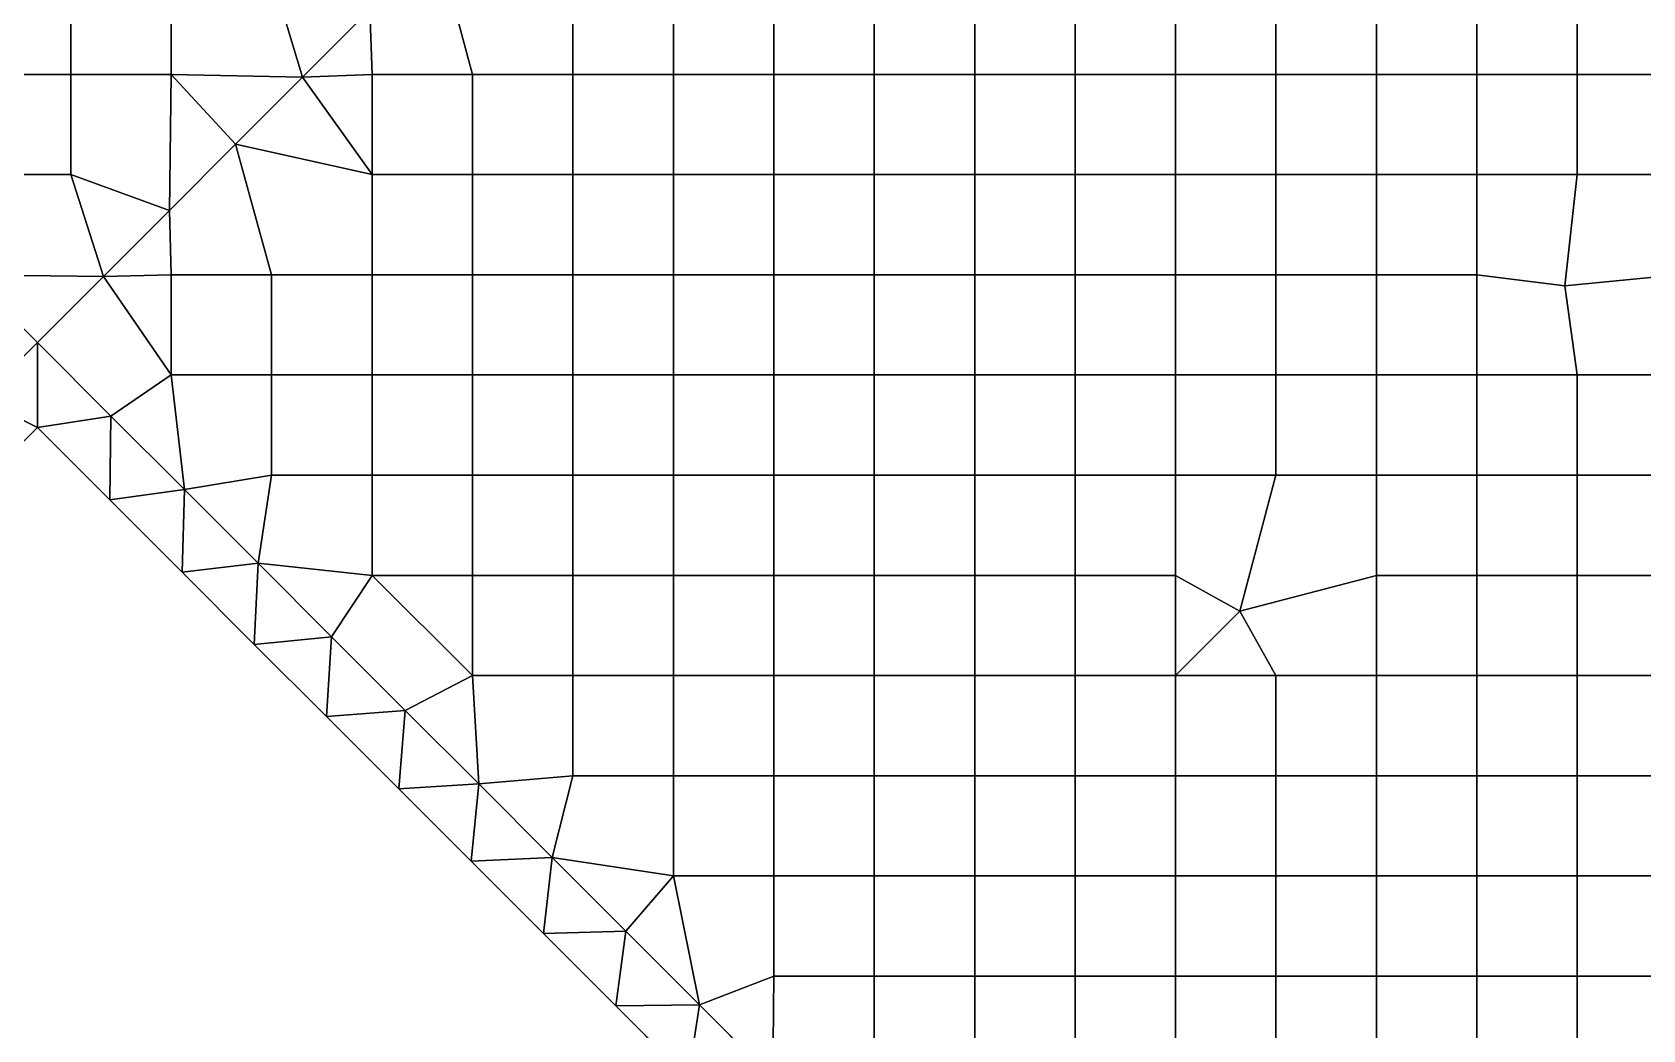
# Model space of a CAD drawing. Extents: x -13 to 39.3, y -26.5 to 20.6.
# Drawn here: x 15.97 to 24.02, y -19.27 to -14.29 of the extents above; entities that cross this region are included whole.
import ezdxf

# ---------------------------------------------------------------- set-up
doc = ezdxf.new("R2010")
doc.units = 0
doc.layers.add('BARS', color=1, linetype='CONTINUOUS')
doc.layers.add('FACES', color=5, linetype='CONTINUOUS')

msp = doc.modelspace()

# ---------------------------------------------------------------- linework, layer by layer
at = {"layer": 'BARS'}
for p, q in [((17.3219, -14.5134), (17.6578, -14.1775)), ((17.3219, -14.5134, 3.3), (17.6578, -14.1775, 3.3)), ((16.986, -14.8492), (17.3219, -14.5134)), ((16.986, -14.8492, 3.3), (17.3219, -14.5134, 3.3)), ((16.6561, -15.1792), (16.986, -14.8492)), ((16.6561, -15.1792, 3.3), (16.986, -14.8492, 3.3)), ((16.3261, -15.5092), (16.6561, -15.1792)), ((16.3261, -15.5092, 3.3), (16.6561, -15.1792, 3.3)), ((15.9961, -15.8392), (16.3261, -15.5092)), ((15.9961, -15.8392, 3.3), (16.3261, -15.5092, 3.3)), ((23.6328, -15.5563), (23.6328, -15.5563, 0.66)), ((23.6328, -15.5563, 0.66), (23.6328, -15.5563, 1.32)), ((23.6328, -15.5563, 1.32), (23.6328, -15.5563, 1.98)), ((23.6328, -15.5563, 1.98), (23.6328, -15.5563, 2.64)), ((23.6328, -15.5563, 2.64), (23.6328, -15.5563, 3.3)), ((15.7132, -16.122), (15.9961, -15.8392)), ((15.7132, -16.122, 3.3), (15.9961, -15.8392, 3.3)), ((16.3638, -16.2069), (15.9961, -15.8392)), ((16.3638, -16.2069, 3.3), (15.9961, -15.8392, 3.3)), ((15.7132, -16.5463), (15.9961, -16.2635)), ((15.7132, -16.5463, 3.3), (15.9961, -16.2635, 3.3)), ((15.9961, -16.2635), (16.3575, -16.6249)), ((15.9961, -16.2635, 3.3), (16.3575, -16.6249, 3.3)), ((16.7315, -16.5746), (16.3638, -16.2069)), ((16.7315, -16.5746, 3.3), (16.3638, -16.2069, 3.3)), ((17.0992, -16.9423), (16.7315, -16.5746)), ((17.0992, -16.9423, 3.3), (16.7315, -16.5746, 3.3)), ((16.3575, -16.6249), (16.7189, -16.9863)), ((16.3575, -16.6249, 3.3), (16.7189, -16.9863, 3.3)), ((16.7189, -16.9863), (17.0803, -17.3477)), ((16.7189, -16.9863, 3.3), (17.0803, -17.3477, 3.3)), ((17.4669, -17.31), (17.0992, -16.9423)), ((17.4669, -17.31, 3.3), (17.0992, -16.9423, 3.3)), ((17.8346, -17.6777), (17.4669, -17.31)), ((17.8346, -17.6777, 3.3), (17.4669, -17.31, 3.3)), ((17.0803, -17.3477), (17.4417, -17.7091)), ((17.0803, -17.3477, 3.3), (17.4417, -17.7091, 3.3)), ((17.4417, -17.7091), (17.8031, -18.0705)), ((17.4417, -17.7091, 3.3), (17.8031, -18.0705, 3.3)), ((18.2023, -18.0454), (17.8346, -17.6777)), ((18.2023, -18.0454, 3.3), (17.8346, -17.6777, 3.3)), ((17.8031, -18.0705), (18.1646, -18.4319)), ((17.8031, -18.0705, 3.3), (18.1646, -18.4319, 3.3)), ((18.57, -18.4131), (18.2023, -18.0454)), ((18.57, -18.4131, 3.3), (18.2023, -18.0454, 3.3)), ((18.1646, -18.4319), (18.526, -18.7933)), ((18.1646, -18.4319, 3.3), (18.526, -18.7933, 3.3)), ((18.9377, -18.7808), (18.57, -18.4131)), ((18.9377, -18.7808, 3.3), (18.57, -18.4131, 3.3)), ((18.526, -18.7933), (18.8874, -19.1547)), ((18.526, -18.7933, 3.3), (18.8874, -19.1547, 3.3)), ((19.3053, -19.1485), (18.9377, -18.7808)), ((19.3053, -19.1485, 3.3), (18.9377, -18.7808, 3.3)), ((18.8874, -19.1547), (19.2488, -19.5161)), ((18.8874, -19.1547, 3.3), (19.2488, -19.5161, 3.3)), ((19.673, -19.5161), (19.3053, -19.1485)), ((19.673, -19.5161, 3.3), (19.3053, -19.1485, 3.3))]:
    msp.add_line(p, q, dxfattribs=at)
at = {"layer": 'FACES'}
for points in [[(17.9937, -13.8416), (17.6578, -14.1775), (17.669, -14.4995), (18.1711, -14.4995)], [(17.9937, -13.8416, 3.3), (17.6578, -14.1775, 3.3), (17.669, -14.4995, 3.3), (18.1711, -14.4995, 3.3)], [(18.6732, -13.9988), (17.9937, -13.8416), (18.1711, -14.4995), (18.6732, -14.4995)], [(18.6732, -13.9988, 3.3), (17.9937, -13.8416, 3.3), (18.1711, -14.4995, 3.3), (18.6732, -14.4995, 3.3)], [(16.1627, -13.9988), (15.6606, -13.9988), (15.6606, -14.4995), (16.1627, -14.4995)], [(16.1627, -13.9988, 3.3), (15.6606, -13.9988, 3.3), (15.6606, -14.4995, 3.3), (16.1627, -14.4995, 3.3)], [(16.6648, -13.9988), (16.1627, -13.9988), (16.1627, -14.4995), (16.6648, -14.4995)], [(16.6648, -13.9988, 3.3), (16.1627, -13.9988, 3.3), (16.1627, -14.4995, 3.3), (16.6648, -14.4995, 3.3)], [(17.1669, -13.9988), (16.6648, -13.9988), (16.6648, -14.4995), (17.3219, -14.5134)], [(17.1669, -13.9988, 3.3), (16.6648, -13.9988, 3.3), (16.6648, -14.4995, 3.3), (17.3219, -14.5134, 3.3)], [(17.6578, -14.1775), (17.1669, -13.9988), (17.3219, -14.5134)], [(17.6578, -14.1775, 3.3), (17.1669, -13.9988, 3.3), (17.3219, -14.5134, 3.3)], [(19.1754, -13.9988), (18.6732, -13.9988), (18.6732, -14.4995), (19.1754, -14.4995)], [(19.1754, -13.9988, 3.3), (18.6732, -13.9988, 3.3), (18.6732, -14.4995, 3.3), (19.1754, -14.4995, 3.3)], [(19.6775, -13.9988), (19.1754, -13.9988), (19.1754, -14.4995), (19.6775, -14.4995)], [(19.6775, -13.9988, 3.3), (19.1754, -13.9988, 3.3), (19.1754, -14.4995, 3.3), (19.6775, -14.4995, 3.3)], [(20.1796, -13.9988), (19.6775, -13.9988), (19.6775, -14.4995), (20.1796, -14.4995)], [(20.1796, -13.9988, 3.3), (19.6775, -13.9988, 3.3), (19.6775, -14.4995, 3.3), (20.1796, -14.4995, 3.3)], [(20.6817, -13.9988), (20.1796, -13.9988), (20.1796, -14.4995), (20.6817, -14.4995)], [(20.6817, -13.9988, 3.3), (20.1796, -13.9988, 3.3), (20.1796, -14.4995, 3.3), (20.6817, -14.4995, 3.3)], [(21.1838, -13.9988), (20.6817, -13.9988), (20.6817, -14.4995), (21.1838, -14.4995)], [(21.1838, -13.9988, 3.3), (20.6817, -13.9988, 3.3), (20.6817, -14.4995, 3.3), (21.1838, -14.4995, 3.3)], [(21.6859, -13.9988), (21.1838, -13.9988), (21.1838, -14.4995), (21.6859, -14.4995)], [(21.6859, -13.9988, 3.3), (21.1838, -13.9988, 3.3), (21.1838, -14.4995, 3.3), (21.6859, -14.4995, 3.3)], [(22.188, -13.9988), (21.6859, -13.9988), (21.6859, -14.4995), (22.188, -14.4995)], [(22.188, -13.9988, 3.3), (21.6859, -13.9988, 3.3), (21.6859, -14.4995, 3.3), (22.188, -14.4995, 3.3)], [(22.6902, -13.9988), (22.188, -13.9988), (22.188, -14.4995), (22.6902, -14.4995)], [(22.6902, -13.9988, 3.3), (22.188, -13.9988, 3.3), (22.188, -14.4995, 3.3), (22.6902, -14.4995, 3.3)], [(23.1923, -13.9988), (22.6902, -13.9988), (22.6902, -14.4995), (23.1923, -14.4995)], [(23.1923, -13.9988, 3.3), (22.6902, -13.9988, 3.3), (22.6902, -14.4995, 3.3), (23.1923, -14.4995, 3.3)], [(23.6944, -13.9988), (23.1923, -13.9988), (23.1923, -14.4995), (23.6944, -14.4995)], [(23.6944, -13.9988, 3.3), (23.1923, -13.9988, 3.3), (23.1923, -14.4995, 3.3), (23.6944, -14.4995, 3.3)], [(24.1965, -13.9988), (23.6944, -13.9988), (23.6944, -14.4995), (24.1965, -14.4995)], [(24.1965, -13.9988, 3.3), (23.6944, -13.9988, 3.3), (23.6944, -14.4995, 3.3), (24.1965, -14.4995, 3.3)], [(17.6578, -14.1775), (17.3219, -14.5134), (17.669, -14.4995)], [(17.3219, -14.5134, 0.66), (17.3219, -14.5134), (17.6578, -14.1775), (17.6578, -14.1775, 0.66)], [(17.3219, -14.5134, 1.32), (17.3219, -14.5134, 0.66), (17.6578, -14.1775, 0.66), (17.6578, -14.1775, 1.32)], [(17.3219, -14.5134, 1.98), (17.3219, -14.5134, 1.32), (17.6578, -14.1775, 1.32), (17.6578, -14.1775, 1.98)], [(17.3219, -14.5134, 2.64), (17.3219, -14.5134, 1.98), (17.6578, -14.1775, 1.98), (17.6578, -14.1775, 2.64)], [(17.3219, -14.5134, 2.64), (17.6578, -14.1775, 2.64), (17.6578, -14.1775, 3.3), (17.3219, -14.5134, 3.3)], [(17.6578, -14.1775, 3.3), (17.3219, -14.5134, 3.3), (17.669, -14.4995, 3.3)], [(16.1627, -14.4995), (15.6606, -14.4995), (15.6606, -15.0002), (16.1627, -15.0002)], [(16.1627, -14.4995, 3.3), (15.6606, -14.4995, 3.3), (15.6606, -15.0002, 3.3), (16.1627, -15.0002, 3.3)], [(16.6648, -14.4995), (16.1627, -14.4995), (16.1627, -15.0002), (16.6561, -15.1792)], [(16.6648, -14.4995, 3.3), (16.1627, -14.4995, 3.3), (16.1627, -15.0002, 3.3), (16.6561, -15.1792, 3.3)], [(16.986, -14.8492), (16.6648, -14.4995), (16.6561, -15.1792)], [(16.986, -14.8492, 3.3), (16.6648, -14.4995, 3.3), (16.6561, -15.1792, 3.3)], [(17.3219, -14.5134), (16.6648, -14.4995), (16.986, -14.8492)], [(17.3219, -14.5134, 3.3), (16.6648, -14.4995, 3.3), (16.986, -14.8492, 3.3)], [(17.669, -15.0002), (17.3219, -14.5134), (16.986, -14.8492)], [(16.986, -14.8492, 0.66), (16.986, -14.8492), (17.3219, -14.5134), (17.3219, -14.5134, 0.66)], [(16.986, -14.8492, 1.32), (16.986, -14.8492, 0.66), (17.3219, -14.5134, 0.66), (17.3219, -14.5134, 1.32)], [(16.986, -14.8492, 1.98), (16.986, -14.8492, 1.32), (17.3219, -14.5134, 1.32), (17.3219, -14.5134, 1.98)], [(16.986, -14.8492, 2.64), (16.986, -14.8492, 1.98), (17.3219, -14.5134, 1.98), (17.3219, -14.5134, 2.64)], [(16.986, -14.8492, 2.64), (17.3219, -14.5134, 2.64), (17.3219, -14.5134, 3.3), (16.986, -14.8492, 3.3)], [(17.669, -15.0002, 3.3), (17.3219, -14.5134, 3.3), (16.986, -14.8492, 3.3)], [(17.669, -14.4995), (17.3219, -14.5134), (17.669, -15.0002)], [(17.669, -14.4995, 3.3), (17.3219, -14.5134, 3.3), (17.669, -15.0002, 3.3)], [(18.1711, -14.4995), (17.669, -14.4995), (17.669, -15.0002), (18.1711, -15.0002)], [(18.1711, -14.4995, 3.3), (17.669, -14.4995, 3.3), (17.669, -15.0002, 3.3), (18.1711, -15.0002, 3.3)], [(18.6732, -14.4995), (18.1711, -14.4995), (18.1711, -15.0002), (18.6732, -15.0002)], [(18.6732, -14.4995, 3.3), (18.1711, -14.4995, 3.3), (18.1711, -15.0002, 3.3), (18.6732, -15.0002, 3.3)], [(19.1754, -14.4995), (18.6732, -14.4995), (18.6732, -15.0002), (19.1754, -15.0002)], [(19.1754, -14.4995, 3.3), (18.6732, -14.4995, 3.3), (18.6732, -15.0002, 3.3), (19.1754, -15.0002, 3.3)], [(19.6775, -14.4995), (19.1754, -14.4995), (19.1754, -15.0002), (19.6775, -15.0002)], [(19.6775, -14.4995, 3.3), (19.1754, -14.4995, 3.3), (19.1754, -15.0002, 3.3), (19.6775, -15.0002, 3.3)], [(20.1796, -14.4995), (19.6775, -14.4995), (19.6775, -15.0002), (20.1796, -15.0002)], [(20.1796, -14.4995, 3.3), (19.6775, -14.4995, 3.3), (19.6775, -15.0002, 3.3), (20.1796, -15.0002, 3.3)], [(20.6817, -14.4995), (20.1796, -14.4995), (20.1796, -15.0002), (20.6817, -15.0002)], [(20.6817, -14.4995, 3.3), (20.1796, -14.4995, 3.3), (20.1796, -15.0002, 3.3), (20.6817, -15.0002, 3.3)], [(21.1838, -14.4995), (20.6817, -14.4995), (20.6817, -15.0002), (21.1838, -15.0002)], [(21.1838, -14.4995, 3.3), (20.6817, -14.4995, 3.3), (20.6817, -15.0002, 3.3), (21.1838, -15.0002, 3.3)], [(21.6859, -14.4995), (21.1838, -14.4995), (21.1838, -15.0002), (21.6859, -15.0002)], [(21.6859, -14.4995, 3.3), (21.1838, -14.4995, 3.3), (21.1838, -15.0002, 3.3), (21.6859, -15.0002, 3.3)], [(22.188, -14.4995), (21.6859, -14.4995), (21.6859, -15.0002), (22.188, -15.0002)], [(22.188, -14.4995, 3.3), (21.6859, -14.4995, 3.3), (21.6859, -15.0002, 3.3), (22.188, -15.0002, 3.3)], [(22.6902, -14.4995), (22.188, -14.4995), (22.188, -15.0002), (22.6902, -15.0002)], [(22.6902, -14.4995, 3.3), (22.188, -14.4995, 3.3), (22.188, -15.0002, 3.3), (22.6902, -15.0002, 3.3)], [(23.1923, -14.4995), (22.6902, -14.4995), (22.6902, -15.0002), (23.1923, -15.0002)], [(23.1923, -14.4995, 3.3), (22.6902, -14.4995, 3.3), (22.6902, -15.0002, 3.3), (23.1923, -15.0002, 3.3)], [(23.6944, -14.4995), (23.1923, -14.4995), (23.1923, -15.0002), (23.6944, -15.0002)], [(23.6944, -14.4995, 3.3), (23.1923, -14.4995, 3.3), (23.1923, -15.0002, 3.3), (23.6944, -15.0002, 3.3)], [(24.1965, -14.4995), (23.6944, -14.4995), (23.6944, -15.0002), (24.1965, -15.0002)], [(24.1965, -14.4995, 3.3), (23.6944, -14.4995, 3.3), (23.6944, -15.0002, 3.3), (24.1965, -15.0002, 3.3)], [(16.986, -14.8492), (16.6561, -15.1792), (16.6648, -15.5009), (17.1669, -15.5009)], [(16.6561, -15.1792, 0.66), (16.6561, -15.1792), (16.986, -14.8492), (16.986, -14.8492, 0.66)], [(16.6561, -15.1792, 1.32), (16.6561, -15.1792, 0.66), (16.986, -14.8492, 0.66), (16.986, -14.8492, 1.32)], [(16.6561, -15.1792, 1.98), (16.6561, -15.1792, 1.32), (16.986, -14.8492, 1.32), (16.986, -14.8492, 1.98)], [(16.6561, -15.1792, 2.64), (16.6561, -15.1792, 1.98), (16.986, -14.8492, 1.98), (16.986, -14.8492, 2.64)], [(16.6561, -15.1792, 2.64), (16.986, -14.8492, 2.64), (16.986, -14.8492, 3.3), (16.6561, -15.1792, 3.3)], [(16.986, -14.8492, 3.3), (16.6561, -15.1792, 3.3), (16.6648, -15.5009, 3.3), (17.1669, -15.5009, 3.3)], [(17.669, -15.0002), (16.986, -14.8492), (17.1669, -15.5009), (17.669, -15.5009)], [(17.669, -15.0002, 3.3), (16.986, -14.8492, 3.3), (17.1669, -15.5009, 3.3), (17.669, -15.5009, 3.3)], [(16.3261, -15.5092), (16.1627, -15.0002), (15.6606, -15.0002), (15.6606, -15.5009)], [(16.3261, -15.5092, 3.3), (16.1627, -15.0002, 3.3), (15.6606, -15.0002, 3.3), (15.6606, -15.5009, 3.3)], [(16.6561, -15.1792), (16.1627, -15.0002), (16.3261, -15.5092)], [(16.6561, -15.1792, 3.3), (16.1627, -15.0002, 3.3), (16.3261, -15.5092, 3.3)], [(18.1711, -15.0002), (17.669, -15.0002), (17.669, -15.5009), (18.1711, -15.5009)], [(18.1711, -15.0002, 3.3), (17.669, -15.0002, 3.3), (17.669, -15.5009, 3.3), (18.1711, -15.5009, 3.3)], [(18.6732, -15.0002), (18.1711, -15.0002), (18.1711, -15.5009), (18.6732, -15.5009)], [(18.6732, -15.0002, 3.3), (18.1711, -15.0002, 3.3), (18.1711, -15.5009, 3.3), (18.6732, -15.5009, 3.3)], [(19.1754, -15.0002), (18.6732, -15.0002), (18.6732, -15.5009), (19.1754, -15.5009)], [(19.1754, -15.0002, 3.3), (18.6732, -15.0002, 3.3), (18.6732, -15.5009, 3.3), (19.1754, -15.5009, 3.3)], [(19.6775, -15.0002), (19.1754, -15.0002), (19.1754, -15.5009), (19.6775, -15.5009)], [(19.6775, -15.0002, 3.3), (19.1754, -15.0002, 3.3), (19.1754, -15.5009, 3.3), (19.6775, -15.5009, 3.3)], [(20.1796, -15.0002), (19.6775, -15.0002), (19.6775, -15.5009), (20.1796, -15.5009)], [(20.1796, -15.0002, 3.3), (19.6775, -15.0002, 3.3), (19.6775, -15.5009, 3.3), (20.1796, -15.5009, 3.3)], [(20.6817, -15.0002), (20.1796, -15.0002), (20.1796, -15.5009), (20.6817, -15.5009)], [(20.6817, -15.0002, 3.3), (20.1796, -15.0002, 3.3), (20.1796, -15.5009, 3.3), (20.6817, -15.5009, 3.3)], [(21.1838, -15.0002), (20.6817, -15.0002), (20.6817, -15.5009), (21.1838, -15.5009)], [(21.1838, -15.0002, 3.3), (20.6817, -15.0002, 3.3), (20.6817, -15.5009, 3.3), (21.1838, -15.5009, 3.3)], [(21.6859, -15.0002), (21.1838, -15.0002), (21.1838, -15.5009), (21.6859, -15.5009)], [(21.6859, -15.0002, 3.3), (21.1838, -15.0002, 3.3), (21.1838, -15.5009, 3.3), (21.6859, -15.5009, 3.3)], [(22.188, -15.0002), (21.6859, -15.0002), (21.6859, -15.5009), (22.188, -15.5009)], [(22.188, -15.0002, 3.3), (21.6859, -15.0002, 3.3), (21.6859, -15.5009, 3.3), (22.188, -15.5009, 3.3)], [(22.6902, -15.0002), (22.188, -15.0002), (22.188, -15.5009), (22.6902, -15.5009)], [(22.6902, -15.0002, 3.3), (22.188, -15.0002, 3.3), (22.188, -15.5009, 3.3), (22.6902, -15.5009, 3.3)], [(23.1923, -15.0002), (22.6902, -15.0002), (22.6902, -15.5009), (23.1923, -15.5009)], [(23.1923, -15.0002, 3.3), (22.6902, -15.0002, 3.3), (22.6902, -15.5009, 3.3), (23.1923, -15.5009, 3.3)], [(23.6944, -15.0002), (23.1923, -15.0002), (23.1923, -15.5009), (23.6328, -15.5563)], [(23.6944, -15.0002, 3.3), (23.1923, -15.0002, 3.3), (23.1923, -15.5009, 3.3), (23.6328, -15.5563, 3.3)], [(24.1965, -15.0002), (23.6944, -15.0002), (23.6328, -15.5563), (24.1965, -15.5009)], [(24.1965, -15.0002, 3.3), (23.6944, -15.0002, 3.3), (23.6328, -15.5563, 3.3), (24.1965, -15.5009, 3.3)], [(16.6648, -15.5009), (16.6561, -15.1792), (16.3261, -15.5092)], [(16.3261, -15.5092, 0.66), (16.3261, -15.5092), (16.6561, -15.1792), (16.6561, -15.1792, 0.66)], [(16.3261, -15.5092, 1.32), (16.3261, -15.5092, 0.66), (16.6561, -15.1792, 0.66), (16.6561, -15.1792, 1.32)], [(16.3261, -15.5092, 1.98), (16.3261, -15.5092, 1.32), (16.6561, -15.1792, 1.32), (16.6561, -15.1792, 1.98)], [(16.3261, -15.5092, 2.64), (16.3261, -15.5092, 1.98), (16.6561, -15.1792, 1.98), (16.6561, -15.1792, 2.64)], [(16.3261, -15.5092, 2.64), (16.6561, -15.1792, 2.64), (16.6561, -15.1792, 3.3), (16.3261, -15.5092, 3.3)], [(16.6648, -15.5009, 3.3), (16.6561, -15.1792, 3.3), (16.3261, -15.5092, 3.3)], [(16.3261, -15.5092), (15.6606, -15.5009), (15.9961, -15.8392)], [(15.9961, -15.8392), (15.6606, -15.5009), (15.7132, -16.122)], [(16.3261, -15.5092, 3.3), (15.6606, -15.5009, 3.3), (15.9961, -15.8392, 3.3)], [(15.9961, -15.8392, 3.3), (15.6606, -15.5009, 3.3), (15.7132, -16.122, 3.3)], [(16.6648, -16.0016), (16.3261, -15.5092), (15.9961, -15.8392), (16.3638, -16.2069)], [(15.9961, -15.8392, 0.66), (15.9961, -15.8392), (16.3261, -15.5092), (16.3261, -15.5092, 0.66)], [(15.9961, -15.8392, 1.32), (15.9961, -15.8392, 0.66), (16.3261, -15.5092, 0.66), (16.3261, -15.5092, 1.32)], [(15.9961, -15.8392, 1.98), (15.9961, -15.8392, 1.32), (16.3261, -15.5092, 1.32), (16.3261, -15.5092, 1.98)], [(15.9961, -15.8392, 2.64), (15.9961, -15.8392, 1.98), (16.3261, -15.5092, 1.98), (16.3261, -15.5092, 2.64)], [(15.9961, -15.8392, 2.64), (16.3261, -15.5092, 2.64), (16.3261, -15.5092, 3.3), (15.9961, -15.8392, 3.3)], [(16.6648, -16.0016, 3.3), (16.3261, -15.5092, 3.3), (15.9961, -15.8392, 3.3), (16.3638, -16.2069, 3.3)], [(16.6648, -15.5009), (16.3261, -15.5092), (16.6648, -16.0016)], [(16.6648, -15.5009, 3.3), (16.3261, -15.5092, 3.3), (16.6648, -16.0016, 3.3)], [(17.1669, -15.5009), (16.6648, -15.5009), (16.6648, -16.0016), (17.1669, -16.0016)], [(17.1669, -15.5009, 3.3), (16.6648, -15.5009, 3.3), (16.6648, -16.0016, 3.3), (17.1669, -16.0016, 3.3)], [(17.669, -15.5009), (17.1669, -15.5009), (17.1669, -16.0016), (17.669, -16.0016)], [(17.669, -15.5009, 3.3), (17.1669, -15.5009, 3.3), (17.1669, -16.0016, 3.3), (17.669, -16.0016, 3.3)], [(18.1711, -15.5009), (17.669, -15.5009), (17.669, -16.0016), (18.1711, -16.0016)], [(18.1711, -15.5009, 3.3), (17.669, -15.5009, 3.3), (17.669, -16.0016, 3.3), (18.1711, -16.0016, 3.3)], [(18.6732, -15.5009), (18.1711, -15.5009), (18.1711, -16.0016), (18.6732, -16.0016)], [(18.6732, -15.5009, 3.3), (18.1711, -15.5009, 3.3), (18.1711, -16.0016, 3.3), (18.6732, -16.0016, 3.3)], [(19.1754, -15.5009), (18.6732, -15.5009), (18.6732, -16.0016), (19.1754, -16.0016)], [(19.1754, -15.5009, 3.3), (18.6732, -15.5009, 3.3), (18.6732, -16.0016, 3.3), (19.1754, -16.0016, 3.3)], [(19.6775, -15.5009), (19.1754, -15.5009), (19.1754, -16.0016), (19.6775, -16.0016)], [(19.6775, -15.5009, 3.3), (19.1754, -15.5009, 3.3), (19.1754, -16.0016, 3.3), (19.6775, -16.0016, 3.3)], [(20.1796, -15.5009), (19.6775, -15.5009), (19.6775, -16.0016), (20.1796, -16.0016)], [(20.1796, -15.5009, 3.3), (19.6775, -15.5009, 3.3), (19.6775, -16.0016, 3.3), (20.1796, -16.0016, 3.3)], [(20.6817, -15.5009), (20.1796, -15.5009), (20.1796, -16.0016), (20.6817, -16.0016)], [(20.6817, -15.5009, 3.3), (20.1796, -15.5009, 3.3), (20.1796, -16.0016, 3.3), (20.6817, -16.0016, 3.3)], [(21.1838, -15.5009), (20.6817, -15.5009), (20.6817, -16.0016), (21.1838, -16.0016)], [(21.1838, -15.5009, 3.3), (20.6817, -15.5009, 3.3), (20.6817, -16.0016, 3.3), (21.1838, -16.0016, 3.3)], [(21.6859, -15.5009), (21.1838, -15.5009), (21.1838, -16.0016), (21.6859, -16.0016)], [(21.6859, -15.5009, 3.3), (21.1838, -15.5009, 3.3), (21.1838, -16.0016, 3.3), (21.6859, -16.0016, 3.3)], [(22.188, -15.5009), (21.6859, -15.5009), (21.6859, -16.0016), (22.188, -16.0016)], [(22.188, -15.5009, 3.3), (21.6859, -15.5009, 3.3), (21.6859, -16.0016, 3.3), (22.188, -16.0016, 3.3)], [(22.6902, -15.5009), (22.188, -15.5009), (22.188, -16.0016), (22.6902, -16.0016)], [(22.6902, -15.5009, 3.3), (22.188, -15.5009, 3.3), (22.188, -16.0016, 3.3), (22.6902, -16.0016, 3.3)], [(23.1923, -15.5009), (22.6902, -15.5009), (22.6902, -16.0016), (23.1923, -16.0016)], [(23.1923, -15.5009, 3.3), (22.6902, -15.5009, 3.3), (22.6902, -16.0016, 3.3), (23.1923, -16.0016, 3.3)], [(23.6328, -15.5563), (23.1923, -15.5009), (23.1923, -16.0016), (23.6944, -16.0016)], [(23.6328, -15.5563, 3.3), (23.1923, -15.5009, 3.3), (23.1923, -16.0016, 3.3), (23.6944, -16.0016, 3.3)], [(24.1965, -15.5009), (23.6328, -15.5563), (23.6944, -16.0016), (24.1965, -16.0016)], [(24.1965, -15.5009, 3.3), (23.6328, -15.5563, 3.3), (23.6944, -16.0016, 3.3), (24.1965, -16.0016, 3.3)], [(15.9961, -15.8392), (15.7132, -16.122), (15.9961, -16.2635)], [(15.7132, -16.122, 0.66), (15.7132, -16.122), (15.9961, -15.8392), (15.9961, -15.8392, 0.66)], [(15.7132, -16.122, 0.66), (15.9961, -15.8392, 0.66), (15.9961, -15.8392, 1.32), (15.7132, -16.122, 1.32)], [(15.7132, -16.122, 1.32), (15.9961, -15.8392, 1.32), (15.9961, -15.8392, 1.98), (15.7132, -16.122, 1.98)], [(15.7132, -16.122, 1.98), (15.9961, -15.8392, 1.98), (15.9961, -15.8392, 2.64), (15.7132, -16.122, 2.64)], [(15.7132, -16.122, 2.64), (15.9961, -15.8392, 2.64), (15.9961, -15.8392, 3.3), (15.7132, -16.122, 3.3)], [(15.9961, -15.8392, 3.3), (15.7132, -16.122, 3.3), (15.9961, -16.2635, 3.3)], [(16.3638, -16.2069), (15.9961, -15.8392), (15.9961, -16.2635)], [(15.9961, -15.8392), (15.9961, -15.8392, 0.66), (16.3638, -16.2069, 0.66), (16.3638, -16.2069)], [(16.3638, -16.2069, 0.66), (15.9961, -15.8392, 0.66), (15.9961, -15.8392, 1.32), (16.3638, -16.2069, 1.32)], [(16.3638, -16.2069, 1.32), (15.9961, -15.8392, 1.32), (15.9961, -15.8392, 1.98), (16.3638, -16.2069, 1.98)], [(16.3638, -16.2069, 1.98), (15.9961, -15.8392, 1.98), (15.9961, -15.8392, 2.64), (16.3638, -16.2069, 2.64)], [(16.3638, -16.2069, 2.64), (15.9961, -15.8392, 2.64), (15.9961, -15.8392, 3.3), (16.3638, -16.2069, 3.3)], [(16.3638, -16.2069, 3.3), (15.9961, -15.8392, 3.3), (15.9961, -16.2635, 3.3)], [(16.6648, -16.0016), (16.3638, -16.2069), (16.7315, -16.5746)], [(16.6648, -16.0016, 3.3), (16.3638, -16.2069, 3.3), (16.7315, -16.5746, 3.3)], [(17.1669, -16.0016), (16.6648, -16.0016), (16.7315, -16.5746), (17.1669, -16.5024)], [(17.1669, -16.0016, 3.3), (16.6648, -16.0016, 3.3), (16.7315, -16.5746, 3.3), (17.1669, -16.5024, 3.3)], [(17.669, -16.0016), (17.1669, -16.0016), (17.1669, -16.5024), (17.669, -16.5024)], [(17.669, -16.0016, 3.3), (17.1669, -16.0016, 3.3), (17.1669, -16.5024, 3.3), (17.669, -16.5024, 3.3)], [(18.1711, -16.0016), (17.669, -16.0016), (17.669, -16.5024), (18.1711, -16.5024)], [(18.1711, -16.0016, 3.3), (17.669, -16.0016, 3.3), (17.669, -16.5024, 3.3), (18.1711, -16.5024, 3.3)], [(18.6732, -16.0016), (18.1711, -16.0016), (18.1711, -16.5024), (18.6732, -16.5024)], [(18.6732, -16.0016, 3.3), (18.1711, -16.0016, 3.3), (18.1711, -16.5024, 3.3), (18.6732, -16.5024, 3.3)], [(19.1754, -16.0016), (18.6732, -16.0016), (18.6732, -16.5024), (19.1754, -16.5024)], [(19.1754, -16.0016, 3.3), (18.6732, -16.0016, 3.3), (18.6732, -16.5024, 3.3), (19.1754, -16.5024, 3.3)], [(19.6775, -16.0016), (19.1754, -16.0016), (19.1754, -16.5024), (19.6775, -16.5024)], [(19.6775, -16.0016, 3.3), (19.1754, -16.0016, 3.3), (19.1754, -16.5024, 3.3), (19.6775, -16.5024, 3.3)], [(20.1796, -16.0016), (19.6775, -16.0016), (19.6775, -16.5024), (20.1796, -16.5024)], [(20.1796, -16.0016, 3.3), (19.6775, -16.0016, 3.3), (19.6775, -16.5024, 3.3), (20.1796, -16.5024, 3.3)], [(20.6817, -16.0016), (20.1796, -16.0016), (20.1796, -16.5024), (20.6817, -16.5024)], [(20.6817, -16.0016, 3.3), (20.1796, -16.0016, 3.3), (20.1796, -16.5024, 3.3), (20.6817, -16.5024, 3.3)], [(21.1838, -16.0016), (20.6817, -16.0016), (20.6817, -16.5024), (21.1838, -16.5024)], [(21.1838, -16.0016, 3.3), (20.6817, -16.0016, 3.3), (20.6817, -16.5024, 3.3), (21.1838, -16.5024, 3.3)], [(21.6859, -16.0016), (21.1838, -16.0016), (21.1838, -16.5024), (21.6859, -16.5024)], [(21.6859, -16.0016, 3.3), (21.1838, -16.0016, 3.3), (21.1838, -16.5024, 3.3), (21.6859, -16.5024, 3.3)], [(22.188, -16.0016), (21.6859, -16.0016), (21.6859, -16.5024), (22.188, -16.5024)], [(22.188, -16.0016, 3.3), (21.6859, -16.0016, 3.3), (21.6859, -16.5024, 3.3), (22.188, -16.5024, 3.3)], [(22.6902, -16.0016), (22.188, -16.0016), (22.188, -16.5024), (22.6902, -16.5024)], [(22.6902, -16.0016, 3.3), (22.188, -16.0016, 3.3), (22.188, -16.5024, 3.3), (22.6902, -16.5024, 3.3)], [(23.1923, -16.0016), (22.6902, -16.0016), (22.6902, -16.5024), (23.1923, -16.5024)], [(23.1923, -16.0016, 3.3), (22.6902, -16.0016, 3.3), (22.6902, -16.5024, 3.3), (23.1923, -16.5024, 3.3)], [(23.6944, -16.0016), (23.1923, -16.0016), (23.1923, -16.5024), (23.6944, -16.5024)], [(23.6944, -16.0016, 3.3), (23.1923, -16.0016, 3.3), (23.1923, -16.5024, 3.3), (23.6944, -16.5024, 3.3)], [(24.1965, -16.0016), (23.6944, -16.0016), (23.6944, -16.5024), (24.1965, -16.5024)], [(24.1965, -16.0016, 3.3), (23.6944, -16.0016, 3.3), (23.6944, -16.5024, 3.3), (24.1965, -16.5024, 3.3)], [(15.9961, -16.2635), (15.7132, -16.122), (15.4304, -16.4049), (15.7132, -16.5463)], [(15.9961, -16.2635, 3.3), (15.7132, -16.122, 3.3), (15.4304, -16.4049, 3.3), (15.7132, -16.5463, 3.3)], [(16.3638, -16.2069), (15.9961, -16.2635), (16.3575, -16.6249)], [(16.3638, -16.2069, 3.3), (15.9961, -16.2635, 3.3), (16.3575, -16.6249, 3.3)], [(16.7315, -16.5746), (16.3638, -16.2069), (16.3575, -16.6249)], [(16.7315, -16.5746, 3.3), (16.3638, -16.2069, 3.3), (16.3575, -16.6249, 3.3)], [(16.3638, -16.2069), (16.3638, -16.2069, 0.66), (16.7315, -16.5746, 0.66), (16.7315, -16.5746)], [(16.7315, -16.5746, 0.66), (16.3638, -16.2069, 0.66), (16.3638, -16.2069, 1.32), (16.7315, -16.5746, 1.32)], [(16.7315, -16.5746, 1.32), (16.3638, -16.2069, 1.32), (16.3638, -16.2069, 1.98), (16.7315, -16.5746, 1.98)], [(16.7315, -16.5746, 1.98), (16.3638, -16.2069, 1.98), (16.3638, -16.2069, 2.64), (16.7315, -16.5746, 2.64)], [(16.7315, -16.5746, 2.64), (16.3638, -16.2069, 2.64), (16.3638, -16.2069, 3.3), (16.7315, -16.5746, 3.3)], [(17.1669, -16.5024), (16.7315, -16.5746), (17.0992, -16.9423)], [(17.1669, -16.5024, 3.3), (16.7315, -16.5746, 3.3), (17.0992, -16.9423, 3.3)], [(17.669, -16.5024), (17.1669, -16.5024), (17.0992, -16.9423), (17.669, -17.0031)], [(17.669, -16.5024, 3.3), (17.1669, -16.5024, 3.3), (17.0992, -16.9423, 3.3), (17.669, -17.0031, 3.3)], [(18.1711, -16.5024), (17.669, -16.5024), (17.669, -17.0031), (18.1711, -17.0031)], [(18.1711, -16.5024, 3.3), (17.669, -16.5024, 3.3), (17.669, -17.0031, 3.3), (18.1711, -17.0031, 3.3)], [(18.6732, -16.5024), (18.1711, -16.5024), (18.1711, -17.0031), (18.6732, -17.0031)], [(18.6732, -16.5024, 3.3), (18.1711, -16.5024, 3.3), (18.1711, -17.0031, 3.3), (18.6732, -17.0031, 3.3)], [(19.1754, -16.5024), (18.6732, -16.5024), (18.6732, -17.0031), (19.1754, -17.0031)], [(19.1754, -16.5024, 3.3), (18.6732, -16.5024, 3.3), (18.6732, -17.0031, 3.3), (19.1754, -17.0031, 3.3)], [(19.6775, -16.5024), (19.1754, -16.5024), (19.1754, -17.0031), (19.6775, -17.0031)], [(19.6775, -16.5024, 3.3), (19.1754, -16.5024, 3.3), (19.1754, -17.0031, 3.3), (19.6775, -17.0031, 3.3)], [(20.1796, -16.5024), (19.6775, -16.5024), (19.6775, -17.0031), (20.1796, -17.0031)], [(20.1796, -16.5024, 3.3), (19.6775, -16.5024, 3.3), (19.6775, -17.0031, 3.3), (20.1796, -17.0031, 3.3)], [(20.6817, -16.5024), (20.1796, -16.5024), (20.1796, -17.0031), (20.6817, -17.0031)], [(20.6817, -16.5024, 3.3), (20.1796, -16.5024, 3.3), (20.1796, -17.0031, 3.3), (20.6817, -17.0031, 3.3)], [(21.1838, -16.5024), (20.6817, -16.5024), (20.6817, -17.0031), (21.1838, -17.0031)], [(21.1838, -16.5024, 3.3), (20.6817, -16.5024, 3.3), (20.6817, -17.0031, 3.3), (21.1838, -17.0031, 3.3)], [(21.6859, -16.5024), (21.1838, -16.5024), (21.1838, -17.0031), (21.6859, -17.0031)], [(21.6859, -16.5024, 3.3), (21.1838, -16.5024, 3.3), (21.1838, -17.0031, 3.3), (21.6859, -17.0031, 3.3)], [(22.188, -16.5024), (21.6859, -16.5024), (21.6859, -17.0031), (22.0065, -17.1827)], [(22.188, -16.5024, 3.3), (21.6859, -16.5024, 3.3), (21.6859, -17.0031, 3.3), (22.0065, -17.1827, 3.3)], [(22.6902, -16.5024), (22.188, -16.5024), (22.0065, -17.1827), (22.6902, -17.0031)], [(22.6902, -16.5024, 3.3), (22.188, -16.5024, 3.3), (22.0065, -17.1827, 3.3), (22.6902, -17.0031, 3.3)], [(23.1923, -16.5024), (22.6902, -16.5024), (22.6902, -17.0031), (23.1923, -17.0031)], [(23.1923, -16.5024, 3.3), (22.6902, -16.5024, 3.3), (22.6902, -17.0031, 3.3), (23.1923, -17.0031, 3.3)], [(23.6944, -16.5024), (23.1923, -16.5024), (23.1923, -17.0031), (23.6944, -17.0031)], [(23.6944, -16.5024, 3.3), (23.1923, -16.5024, 3.3), (23.1923, -17.0031, 3.3), (23.6944, -17.0031, 3.3)], [(24.1965, -16.5024), (23.6944, -16.5024), (23.6944, -17.0031), (24.1965, -17.0031)], [(24.1965, -16.5024, 3.3), (23.6944, -16.5024, 3.3), (23.6944, -17.0031, 3.3), (24.1965, -17.0031, 3.3)], [(16.7315, -16.5746), (16.3575, -16.6249), (16.7189, -16.9863)], [(16.7315, -16.5746, 3.3), (16.3575, -16.6249, 3.3), (16.7189, -16.9863, 3.3)], [(17.0992, -16.9423), (16.7315, -16.5746), (16.7189, -16.9863)], [(17.0992, -16.9423, 3.3), (16.7315, -16.5746, 3.3), (16.7189, -16.9863, 3.3)], [(16.7315, -16.5746), (16.7315, -16.5746, 0.66), (17.0992, -16.9423, 0.66), (17.0992, -16.9423)], [(16.7315, -16.5746, 0.66), (16.7315, -16.5746, 1.32), (17.0992, -16.9423, 1.32), (17.0992, -16.9423, 0.66)], [(16.7315, -16.5746, 1.32), (16.7315, -16.5746, 1.98), (17.0992, -16.9423, 1.98), (17.0992, -16.9423, 1.32)], [(16.7315, -16.5746, 1.98), (16.7315, -16.5746, 2.64), (17.0992, -16.9423, 2.64), (17.0992, -16.9423, 1.98)], [(17.0992, -16.9423, 2.64), (16.7315, -16.5746, 2.64), (16.7315, -16.5746, 3.3), (17.0992, -16.9423, 3.3)], [(17.0992, -16.9423), (16.7189, -16.9863), (17.0803, -17.3477)], [(17.0992, -16.9423, 3.3), (16.7189, -16.9863, 3.3), (17.0803, -17.3477, 3.3)], [(17.4669, -17.31), (17.0992, -16.9423), (17.0803, -17.3477)], [(17.4669, -17.31, 3.3), (17.0992, -16.9423, 3.3), (17.0803, -17.3477, 3.3)], [(17.669, -17.0031), (17.0992, -16.9423), (17.4669, -17.31)], [(17.0992, -16.9423), (17.0992, -16.9423, 0.66), (17.4669, -17.31, 0.66), (17.4669, -17.31)], [(17.0992, -16.9423, 0.66), (17.0992, -16.9423, 1.32), (17.4669, -17.31, 1.32), (17.4669, -17.31, 0.66)], [(17.0992, -16.9423, 1.32), (17.0992, -16.9423, 1.98), (17.4669, -17.31, 1.98), (17.4669, -17.31, 1.32)], [(17.0992, -16.9423, 1.98), (17.0992, -16.9423, 2.64), (17.4669, -17.31, 2.64), (17.4669, -17.31, 1.98)], [(17.4669, -17.31, 2.64), (17.0992, -16.9423, 2.64), (17.0992, -16.9423, 3.3), (17.4669, -17.31, 3.3)], [(17.669, -17.0031, 3.3), (17.0992, -16.9423, 3.3), (17.4669, -17.31, 3.3)], [(18.1711, -17.5038), (17.669, -17.0031), (17.4669, -17.31), (17.8346, -17.6777)], [(18.1711, -17.5038, 3.3), (17.669, -17.0031, 3.3), (17.4669, -17.31, 3.3), (17.8346, -17.6777, 3.3)], [(18.1711, -17.0031), (17.669, -17.0031), (18.1711, -17.5038)], [(18.1711, -17.0031, 3.3), (17.669, -17.0031, 3.3), (18.1711, -17.5038, 3.3)], [(18.6732, -17.0031), (18.1711, -17.0031), (18.1711, -17.5038), (18.6732, -17.5038)], [(18.6732, -17.0031, 3.3), (18.1711, -17.0031, 3.3), (18.1711, -17.5038, 3.3), (18.6732, -17.5038, 3.3)], [(19.1754, -17.0031), (18.6732, -17.0031), (18.6732, -17.5038), (19.1754, -17.5038)], [(19.1754, -17.0031, 3.3), (18.6732, -17.0031, 3.3), (18.6732, -17.5038, 3.3), (19.1754, -17.5038, 3.3)], [(19.6775, -17.0031), (19.1754, -17.0031), (19.1754, -17.5038), (19.6775, -17.5038)], [(19.6775, -17.0031, 3.3), (19.1754, -17.0031, 3.3), (19.1754, -17.5038, 3.3), (19.6775, -17.5038, 3.3)], [(20.1796, -17.0031), (19.6775, -17.0031), (19.6775, -17.5038), (20.1796, -17.5038)], [(20.1796, -17.0031, 3.3), (19.6775, -17.0031, 3.3), (19.6775, -17.5038, 3.3), (20.1796, -17.5038, 3.3)], [(20.6817, -17.0031), (20.1796, -17.0031), (20.1796, -17.5038), (20.6817, -17.5038)], [(20.6817, -17.0031, 3.3), (20.1796, -17.0031, 3.3), (20.1796, -17.5038, 3.3), (20.6817, -17.5038, 3.3)], [(21.1838, -17.0031), (20.6817, -17.0031), (20.6817, -17.5038), (21.1838, -17.5038)], [(21.1838, -17.0031, 3.3), (20.6817, -17.0031, 3.3), (20.6817, -17.5038, 3.3), (21.1838, -17.5038, 3.3)], [(21.6859, -17.0031), (21.1838, -17.0031), (21.1838, -17.5038), (21.6859, -17.5038)], [(21.6859, -17.0031, 3.3), (21.1838, -17.0031, 3.3), (21.1838, -17.5038, 3.3), (21.6859, -17.5038, 3.3)], [(22.0065, -17.1827), (21.6859, -17.0031), (21.6859, -17.5038)], [(22.0065, -17.1827, 3.3), (21.6859, -17.0031, 3.3), (21.6859, -17.5038, 3.3)], [(22.6902, -17.0031), (22.0065, -17.1827), (22.188, -17.5038), (22.6902, -17.5038)], [(22.6902, -17.0031, 3.3), (22.0065, -17.1827, 3.3), (22.188, -17.5038, 3.3), (22.6902, -17.5038, 3.3)], [(23.1923, -17.0031), (22.6902, -17.0031), (22.6902, -17.5038), (23.1923, -17.5038)], [(23.1923, -17.0031, 3.3), (22.6902, -17.0031, 3.3), (22.6902, -17.5038, 3.3), (23.1923, -17.5038, 3.3)], [(23.6944, -17.0031), (23.1923, -17.0031), (23.1923, -17.5038), (23.6944, -17.5038)], [(23.6944, -17.0031, 3.3), (23.1923, -17.0031, 3.3), (23.1923, -17.5038, 3.3), (23.6944, -17.5038, 3.3)], [(24.1965, -17.0031), (23.6944, -17.0031), (23.6944, -17.5038), (24.1965, -17.5038)], [(24.1965, -17.0031, 3.3), (23.6944, -17.0031, 3.3), (23.6944, -17.5038, 3.3), (24.1965, -17.5038, 3.3)], [(22.188, -17.5038), (22.0065, -17.1827), (21.6859, -17.5038)], [(22.188, -17.5038, 3.3), (22.0065, -17.1827, 3.3), (21.6859, -17.5038, 3.3)], [(17.4669, -17.31), (17.0803, -17.3477), (17.4417, -17.7091)], [(17.4669, -17.31, 3.3), (17.0803, -17.3477, 3.3), (17.4417, -17.7091, 3.3)], [(17.8346, -17.6777), (17.4669, -17.31), (17.4417, -17.7091)], [(17.8346, -17.6777, 3.3), (17.4669, -17.31, 3.3), (17.4417, -17.7091, 3.3)], [(17.4669, -17.31), (17.4669, -17.31, 0.66), (17.8346, -17.6777, 0.66), (17.8346, -17.6777)], [(17.4669, -17.31, 0.66), (17.4669, -17.31, 1.32), (17.8346, -17.6777, 1.32), (17.8346, -17.6777, 0.66)], [(17.4669, -17.31, 1.32), (17.4669, -17.31, 1.98), (17.8346, -17.6777, 1.98), (17.8346, -17.6777, 1.32)], [(17.4669, -17.31, 1.98), (17.4669, -17.31, 2.64), (17.8346, -17.6777, 2.64), (17.8346, -17.6777, 1.98)], [(17.8346, -17.6777, 2.64), (17.4669, -17.31, 2.64), (17.4669, -17.31, 3.3), (17.8346, -17.6777, 3.3)], [(18.1711, -17.5038), (17.8346, -17.6777), (18.2023, -18.0454)], [(18.1711, -17.5038, 3.3), (17.8346, -17.6777, 3.3), (18.2023, -18.0454, 3.3)], [(18.6732, -17.5038), (18.1711, -17.5038), (18.2023, -18.0454), (18.6732, -18.0045)], [(18.6732, -17.5038, 3.3), (18.1711, -17.5038, 3.3), (18.2023, -18.0454, 3.3), (18.6732, -18.0045, 3.3)], [(19.1754, -17.5038), (18.6732, -17.5038), (18.6732, -18.0045), (19.1754, -18.0045)], [(19.1754, -17.5038, 3.3), (18.6732, -17.5038, 3.3), (18.6732, -18.0045, 3.3), (19.1754, -18.0045, 3.3)], [(19.6775, -17.5038), (19.1754, -17.5038), (19.1754, -18.0045), (19.6775, -18.0045)], [(19.6775, -17.5038, 3.3), (19.1754, -17.5038, 3.3), (19.1754, -18.0045, 3.3), (19.6775, -18.0045, 3.3)], [(20.1796, -17.5038), (19.6775, -17.5038), (19.6775, -18.0045), (20.1796, -18.0045)], [(20.1796, -17.5038, 3.3), (19.6775, -17.5038, 3.3), (19.6775, -18.0045, 3.3), (20.1796, -18.0045, 3.3)], [(20.6817, -17.5038), (20.1796, -17.5038), (20.1796, -18.0045), (20.6817, -18.0045)], [(20.6817, -17.5038, 3.3), (20.1796, -17.5038, 3.3), (20.1796, -18.0045, 3.3), (20.6817, -18.0045, 3.3)], [(21.1838, -17.5038), (20.6817, -17.5038), (20.6817, -18.0045), (21.1838, -18.0045)], [(21.1838, -17.5038, 3.3), (20.6817, -17.5038, 3.3), (20.6817, -18.0045, 3.3), (21.1838, -18.0045, 3.3)], [(21.6859, -17.5038), (21.1838, -17.5038), (21.1838, -18.0045), (21.6859, -18.0045)], [(21.6859, -17.5038, 3.3), (21.1838, -17.5038, 3.3), (21.1838, -18.0045, 3.3), (21.6859, -18.0045, 3.3)], [(22.188, -17.5038), (21.6859, -17.5038), (21.6859, -18.0045), (22.188, -18.0045)], [(22.188, -17.5038, 3.3), (21.6859, -17.5038, 3.3), (21.6859, -18.0045, 3.3), (22.188, -18.0045, 3.3)], [(22.6902, -17.5038), (22.188, -17.5038), (22.188, -18.0045), (22.6902, -18.0045)], [(22.6902, -17.5038, 3.3), (22.188, -17.5038, 3.3), (22.188, -18.0045, 3.3), (22.6902, -18.0045, 3.3)], [(23.1923, -17.5038), (22.6902, -17.5038), (22.6902, -18.0045), (23.1923, -18.0045)], [(23.1923, -17.5038, 3.3), (22.6902, -17.5038, 3.3), (22.6902, -18.0045, 3.3), (23.1923, -18.0045, 3.3)], [(23.6944, -17.5038), (23.1923, -17.5038), (23.1923, -18.0045), (23.6944, -18.0045)], [(23.6944, -17.5038, 3.3), (23.1923, -17.5038, 3.3), (23.1923, -18.0045, 3.3), (23.6944, -18.0045, 3.3)], [(24.1965, -17.5038), (23.6944, -17.5038), (23.6944, -18.0045), (24.1965, -18.0045)], [(24.1965, -17.5038, 3.3), (23.6944, -17.5038, 3.3), (23.6944, -18.0045, 3.3), (24.1965, -18.0045, 3.3)], [(17.8346, -17.6777), (17.4417, -17.7091), (17.8031, -18.0705)], [(17.8346, -17.6777, 3.3), (17.4417, -17.7091, 3.3), (17.8031, -18.0705, 3.3)], [(18.2023, -18.0454), (17.8346, -17.6777), (17.8031, -18.0705)], [(18.2023, -18.0454, 3.3), (17.8346, -17.6777, 3.3), (17.8031, -18.0705, 3.3)], [(17.8346, -17.6777), (17.8346, -17.6777, 0.66), (18.2023, -18.0454, 0.66), (18.2023, -18.0454)], [(17.8346, -17.6777, 0.66), (17.8346, -17.6777, 1.32), (18.2023, -18.0454, 1.32), (18.2023, -18.0454, 0.66)], [(17.8346, -17.6777, 1.32), (17.8346, -17.6777, 1.98), (18.2023, -18.0454, 1.98), (18.2023, -18.0454, 1.32)], [(17.8346, -17.6777, 1.98), (17.8346, -17.6777, 2.64), (18.2023, -18.0454, 2.64), (18.2023, -18.0454, 1.98)], [(18.2023, -18.0454, 2.64), (17.8346, -17.6777, 2.64), (17.8346, -17.6777, 3.3), (18.2023, -18.0454, 3.3)], [(18.6732, -18.0045), (18.2023, -18.0454), (18.57, -18.4131)], [(18.6732, -18.0045, 3.3), (18.2023, -18.0454, 3.3), (18.57, -18.4131, 3.3)], [(19.1754, -18.0045), (18.6732, -18.0045), (18.57, -18.4131), (19.1754, -18.5052)], [(19.1754, -18.0045, 3.3), (18.6732, -18.0045, 3.3), (18.57, -18.4131, 3.3), (19.1754, -18.5052, 3.3)], [(19.6775, -18.0045), (19.1754, -18.0045), (19.1754, -18.5052), (19.6775, -18.5052)], [(19.6775, -18.0045, 3.3), (19.1754, -18.0045, 3.3), (19.1754, -18.5052, 3.3), (19.6775, -18.5052, 3.3)], [(20.1796, -18.0045), (19.6775, -18.0045), (19.6775, -18.5052), (20.1796, -18.5052)], [(20.1796, -18.0045, 3.3), (19.6775, -18.0045, 3.3), (19.6775, -18.5052, 3.3), (20.1796, -18.5052, 3.3)], [(20.6817, -18.0045), (20.1796, -18.0045), (20.1796, -18.5052), (20.6817, -18.5052)], [(20.6817, -18.0045, 3.3), (20.1796, -18.0045, 3.3), (20.1796, -18.5052, 3.3), (20.6817, -18.5052, 3.3)], [(21.1838, -18.0045), (20.6817, -18.0045), (20.6817, -18.5052), (21.1838, -18.5052)], [(21.1838, -18.0045, 3.3), (20.6817, -18.0045, 3.3), (20.6817, -18.5052, 3.3), (21.1838, -18.5052, 3.3)], [(21.6859, -18.0045), (21.1838, -18.0045), (21.1838, -18.5052), (21.6859, -18.5052)], [(21.6859, -18.0045, 3.3), (21.1838, -18.0045, 3.3), (21.1838, -18.5052, 3.3), (21.6859, -18.5052, 3.3)], [(22.188, -18.0045), (21.6859, -18.0045), (21.6859, -18.5052), (22.188, -18.5052)], [(22.188, -18.0045, 3.3), (21.6859, -18.0045, 3.3), (21.6859, -18.5052, 3.3), (22.188, -18.5052, 3.3)], [(22.6902, -18.0045), (22.188, -18.0045), (22.188, -18.5052), (22.6902, -18.5052)], [(22.6902, -18.0045, 3.3), (22.188, -18.0045, 3.3), (22.188, -18.5052, 3.3), (22.6902, -18.5052, 3.3)], [(23.1923, -18.0045), (22.6902, -18.0045), (22.6902, -18.5052), (23.1923, -18.5052)], [(23.1923, -18.0045, 3.3), (22.6902, -18.0045, 3.3), (22.6902, -18.5052, 3.3), (23.1923, -18.5052, 3.3)], [(23.6944, -18.0045), (23.1923, -18.0045), (23.1923, -18.5052), (23.6944, -18.5052)], [(23.6944, -18.0045, 3.3), (23.1923, -18.0045, 3.3), (23.1923, -18.5052, 3.3), (23.6944, -18.5052, 3.3)], [(24.1965, -18.0045), (23.6944, -18.0045), (23.6944, -18.5052), (24.1965, -18.5052)], [(24.1965, -18.0045, 3.3), (23.6944, -18.0045, 3.3), (23.6944, -18.5052, 3.3), (24.1965, -18.5052, 3.3)], [(18.2023, -18.0454), (17.8031, -18.0705), (18.1646, -18.4319)], [(18.2023, -18.0454, 3.3), (17.8031, -18.0705, 3.3), (18.1646, -18.4319, 3.3)], [(18.57, -18.4131), (18.2023, -18.0454), (18.1646, -18.4319)], [(18.57, -18.4131, 3.3), (18.2023, -18.0454, 3.3), (18.1646, -18.4319, 3.3)], [(18.2023, -18.0454), (18.2023, -18.0454, 0.66), (18.57, -18.4131, 0.66), (18.57, -18.4131)], [(18.2023, -18.0454, 0.66), (18.2023, -18.0454, 1.32), (18.57, -18.4131, 1.32), (18.57, -18.4131, 0.66)], [(18.2023, -18.0454, 1.32), (18.2023, -18.0454, 1.98), (18.57, -18.4131, 1.98), (18.57, -18.4131, 1.32)], [(18.2023, -18.0454, 1.98), (18.2023, -18.0454, 2.64), (18.57, -18.4131, 2.64), (18.57, -18.4131, 1.98)], [(18.57, -18.4131, 2.64), (18.2023, -18.0454, 2.64), (18.2023, -18.0454, 3.3), (18.57, -18.4131, 3.3)], [(18.57, -18.4131), (18.1646, -18.4319), (18.526, -18.7933)], [(18.57, -18.4131, 3.3), (18.1646, -18.4319, 3.3), (18.526, -18.7933, 3.3)], [(18.9377, -18.7808), (18.57, -18.4131), (18.526, -18.7933)], [(18.9377, -18.7808, 3.3), (18.57, -18.4131, 3.3), (18.526, -18.7933, 3.3)], [(19.1754, -18.5052), (18.57, -18.4131), (18.9377, -18.7808)], [(18.57, -18.4131), (18.57, -18.4131, 0.66), (18.9377, -18.7808, 0.66), (18.9377, -18.7808)], [(18.57, -18.4131, 0.66), (18.57, -18.4131, 1.32), (18.9377, -18.7808, 1.32), (18.9377, -18.7808, 0.66)], [(18.57, -18.4131, 1.32), (18.57, -18.4131, 1.98), (18.9377, -18.7808, 1.98), (18.9377, -18.7808, 1.32)], [(18.57, -18.4131, 1.98), (18.57, -18.4131, 2.64), (18.9377, -18.7808, 2.64), (18.9377, -18.7808, 1.98)], [(18.9377, -18.7808, 2.64), (18.57, -18.4131, 2.64), (18.57, -18.4131, 3.3), (18.9377, -18.7808, 3.3)], [(19.1754, -18.5052, 3.3), (18.57, -18.4131, 3.3), (18.9377, -18.7808, 3.3)], [(19.1754, -18.5052), (18.9377, -18.7808), (19.3053, -19.1485)], [(19.1754, -18.5052, 3.3), (18.9377, -18.7808, 3.3), (19.3053, -19.1485, 3.3)], [(19.6775, -18.5052), (19.1754, -18.5052), (19.3053, -19.1485), (19.6775, -19.0059)], [(19.6775, -18.5052, 3.3), (19.1754, -18.5052, 3.3), (19.3053, -19.1485, 3.3), (19.6775, -19.0059, 3.3)], [(20.1796, -18.5052), (19.6775, -18.5052), (19.6775, -19.0059), (20.1796, -19.0059)], [(20.1796, -18.5052, 3.3), (19.6775, -18.5052, 3.3), (19.6775, -19.0059, 3.3), (20.1796, -19.0059, 3.3)], [(20.6817, -18.5052), (20.1796, -18.5052), (20.1796, -19.0059), (20.6817, -19.0059)], [(20.6817, -18.5052, 3.3), (20.1796, -18.5052, 3.3), (20.1796, -19.0059, 3.3), (20.6817, -19.0059, 3.3)], [(21.1838, -18.5052), (20.6817, -18.5052), (20.6817, -19.0059), (21.1838, -19.0059)], [(21.1838, -18.5052, 3.3), (20.6817, -18.5052, 3.3), (20.6817, -19.0059, 3.3), (21.1838, -19.0059, 3.3)], [(21.6859, -18.5052), (21.1838, -18.5052), (21.1838, -19.0059), (21.6859, -19.0059)], [(21.6859, -18.5052, 3.3), (21.1838, -18.5052, 3.3), (21.1838, -19.0059, 3.3), (21.6859, -19.0059, 3.3)], [(22.188, -18.5052), (21.6859, -18.5052), (21.6859, -19.0059), (22.188, -19.0059)], [(22.188, -18.5052, 3.3), (21.6859, -18.5052, 3.3), (21.6859, -19.0059, 3.3), (22.188, -19.0059, 3.3)], [(22.6902, -18.5052), (22.188, -18.5052), (22.188, -19.0059), (22.6902, -19.0059)], [(22.6902, -18.5052, 3.3), (22.188, -18.5052, 3.3), (22.188, -19.0059, 3.3), (22.6902, -19.0059, 3.3)], [(23.1923, -18.5052), (22.6902, -18.5052), (22.6902, -19.0059), (23.1923, -19.0059)], [(23.1923, -18.5052, 3.3), (22.6902, -18.5052, 3.3), (22.6902, -19.0059, 3.3), (23.1923, -19.0059, 3.3)], [(23.6944, -18.5052), (23.1923, -18.5052), (23.1923, -19.0059), (23.6944, -19.0059)], [(23.6944, -18.5052, 3.3), (23.1923, -18.5052, 3.3), (23.1923, -19.0059, 3.3), (23.6944, -19.0059, 3.3)], [(24.1965, -18.5052), (23.6944, -18.5052), (23.6944, -19.0059), (24.1965, -19.0059)], [(24.1965, -18.5052, 3.3), (23.6944, -18.5052, 3.3), (23.6944, -19.0059, 3.3), (24.1965, -19.0059, 3.3)], [(18.9377, -18.7808), (18.526, -18.7933), (18.8874, -19.1547)], [(18.9377, -18.7808, 3.3), (18.526, -18.7933, 3.3), (18.8874, -19.1547, 3.3)], [(19.3053, -19.1485), (18.9377, -18.7808), (18.8874, -19.1547)], [(19.3053, -19.1485, 3.3), (18.9377, -18.7808, 3.3), (18.8874, -19.1547, 3.3)], [(18.9377, -18.7808), (18.9377, -18.7808, 0.66), (19.3053, -19.1485, 0.66), (19.3053, -19.1485)], [(18.9377, -18.7808, 0.66), (18.9377, -18.7808, 1.32), (19.3053, -19.1485, 1.32), (19.3053, -19.1485, 0.66)], [(18.9377, -18.7808, 1.32), (18.9377, -18.7808, 1.98), (19.3053, -19.1485, 1.98), (19.3053, -19.1485, 1.32)], [(18.9377, -18.7808, 1.98), (18.9377, -18.7808, 2.64), (19.3053, -19.1485, 2.64), (19.3053, -19.1485, 1.98)], [(19.3053, -19.1485, 2.64), (18.9377, -18.7808, 2.64), (18.9377, -18.7808, 3.3), (19.3053, -19.1485, 3.3)], [(19.6775, -19.0059), (19.3053, -19.1485), (19.673, -19.5161)], [(19.6775, -19.0059, 3.3), (19.3053, -19.1485, 3.3), (19.673, -19.5161, 3.3)], [(20.1796, -19.0059), (19.6775, -19.0059), (19.673, -19.5161), (20.1796, -19.5066)], [(20.1796, -19.0059, 3.3), (19.6775, -19.0059, 3.3), (19.673, -19.5161, 3.3), (20.1796, -19.5066, 3.3)], [(20.6817, -19.0059), (20.1796, -19.0059), (20.1796, -19.5066), (20.6817, -19.5066)], [(20.6817, -19.0059, 3.3), (20.1796, -19.0059, 3.3), (20.1796, -19.5066, 3.3), (20.6817, -19.5066, 3.3)], [(21.1838, -19.0059), (20.6817, -19.0059), (20.6817, -19.5066), (21.1838, -19.5066)], [(21.1838, -19.0059, 3.3), (20.6817, -19.0059, 3.3), (20.6817, -19.5066, 3.3), (21.1838, -19.5066, 3.3)], [(21.6859, -19.0059), (21.1838, -19.0059), (21.1838, -19.5066), (21.6859, -19.5066)], [(21.6859, -19.0059, 3.3), (21.1838, -19.0059, 3.3), (21.1838, -19.5066, 3.3), (21.6859, -19.5066, 3.3)], [(22.188, -19.0059), (21.6859, -19.0059), (21.6859, -19.5066), (22.188, -19.5066)], [(22.188, -19.0059, 3.3), (21.6859, -19.0059, 3.3), (21.6859, -19.5066, 3.3), (22.188, -19.5066, 3.3)], [(22.6902, -19.0059), (22.188, -19.0059), (22.188, -19.5066), (22.6902, -19.5066)], [(22.6902, -19.0059, 3.3), (22.188, -19.0059, 3.3), (22.188, -19.5066, 3.3), (22.6902, -19.5066, 3.3)], [(23.1923, -19.0059), (22.6902, -19.0059), (22.6902, -19.5066), (23.1923, -19.5066)], [(23.1923, -19.0059, 3.3), (22.6902, -19.0059, 3.3), (22.6902, -19.5066, 3.3), (23.1923, -19.5066, 3.3)], [(23.6944, -19.0059), (23.1923, -19.0059), (23.1923, -19.5066), (23.6944, -19.5066)], [(23.6944, -19.0059, 3.3), (23.1923, -19.0059, 3.3), (23.1923, -19.5066, 3.3), (23.6944, -19.5066, 3.3)], [(24.1965, -19.0059), (23.6944, -19.0059), (23.6944, -19.5066), (24.1965, -19.5066)], [(24.1965, -19.0059, 3.3), (23.6944, -19.0059, 3.3), (23.6944, -19.5066, 3.3), (24.1965, -19.5066, 3.3)], [(19.3053, -19.1485), (18.8874, -19.1547), (19.2488, -19.5161)], [(19.3053, -19.1485, 3.3), (18.8874, -19.1547, 3.3), (19.2488, -19.5161, 3.3)], [(19.673, -19.5161), (19.3053, -19.1485), (19.2488, -19.5161)], [(19.673, -19.5161, 3.3), (19.3053, -19.1485, 3.3), (19.2488, -19.5161, 3.3)], [(19.3053, -19.1485), (19.3053, -19.1485, 0.66), (19.673, -19.5161, 0.66), (19.673, -19.5161)], [(19.673, -19.5161, 0.66), (19.3053, -19.1485, 0.66), (19.3053, -19.1485, 1.32), (19.673, -19.5161, 1.32)], [(19.673, -19.5161, 1.32), (19.3053, -19.1485, 1.32), (19.3053, -19.1485, 1.98), (19.673, -19.5161, 1.98)], [(19.673, -19.5161, 1.98), (19.3053, -19.1485, 1.98), (19.3053, -19.1485, 2.64), (19.673, -19.5161, 2.64)], [(19.673, -19.5161, 2.64), (19.3053, -19.1485, 2.64), (19.3053, -19.1485, 3.3), (19.673, -19.5161, 3.3)]]:
    msp.add_3dface(points, dxfattribs=at)

doc.saveas('drawing.dxf')
